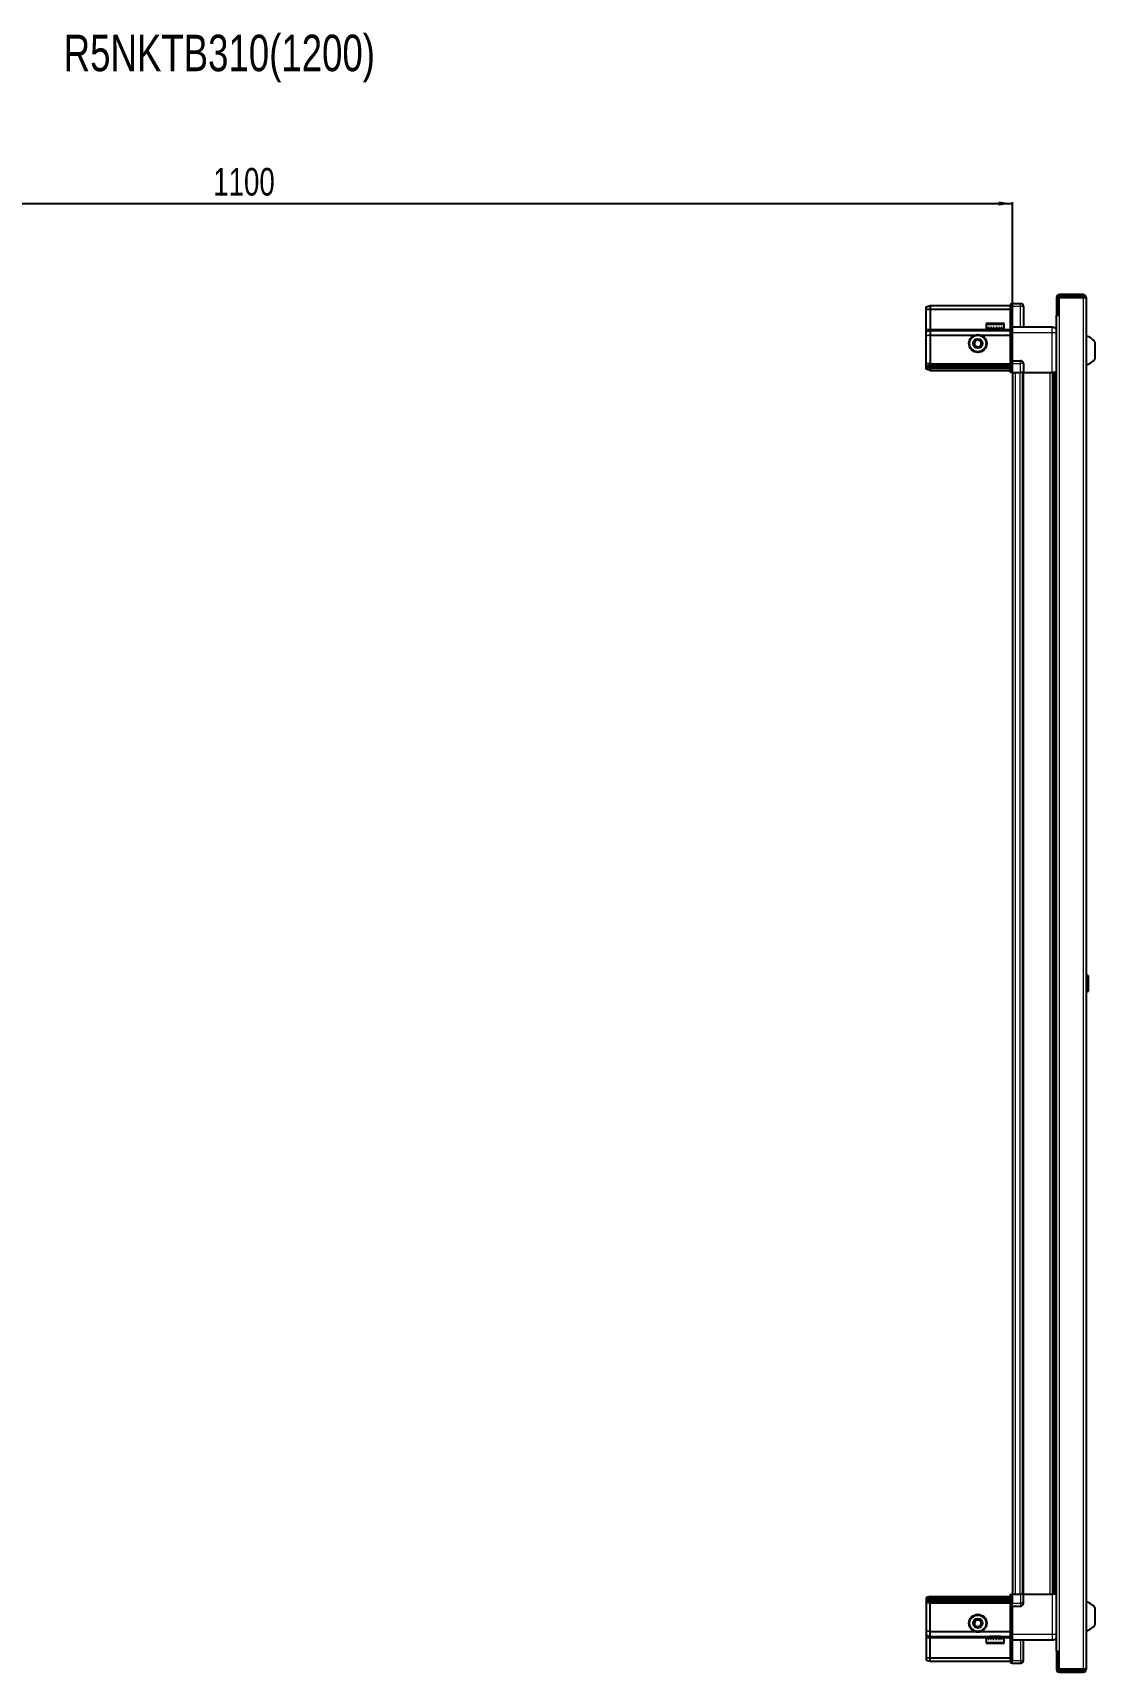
# Model space of a CAD drawing. Header units: millimetres. Extents: x 1770 to 4229, y -676 to 1972.
# Drawn here: x 2886 to 3656, y 783 to 1972 of the extents above; entities that cross this region are included whole.
import ezdxf

# ---------------------------------------------------------------- set-up
doc = ezdxf.new("R2010")
doc.units = ezdxf.units.MM
doc.layers.add('FORMAT', color=7, linetype='Continuous')
doc.styles.add('SLDTEXTSTYLE0', font='TXT', dxfattribs={"width": 0.75})
doc.dimstyles.new('SLDDIMSTYLE0', dxfattribs={"dimtxt": 20, "dimasz": 10, "dimexe": 0, "dimexo": 0.0625, "dimgap": 5, "dimtad": 2, "dimdec": 1, "dimrnd": 1e-09, "dimzin": 12, "dimdsep": 46, "dimtxsty": 'SLDTEXTSTYLE0', "dimsah": 1, "dimcen": 0.09, "dimadec": 0, "dimazin": 3, "dimtfac": 1, "dimtofl": 0, "dimtmove": 0, "dimatfit": 3, "dimfxl": 0, "dimfrac": 2, "dimtolj": 1, "dimtzin": 12, "dimarcsym": 0})

# ---------------------------------------------------------------- blocks, each defined once
blk = doc.blocks.new('_D_5')
at = {"layer": 'FORMAT'}
for p, q in [((2495.9, 1725.6), (2495.9, 1849.1)), ((2495.9, 1848.1), (3595.9, 1848.1)), ((3595.9, 1725.6), (3595.9, 1849.1))]:
    blk.add_line(p, q, dxfattribs=at)
for points in [[(2495.9, 1848.1), (2505.9, 1846.6), (2505.9, 1849.6)], [(3595.9, 1848.1), (3585.9, 1849.6), (3585.9, 1846.6)]]:
    blk.add_solid(points, dxfattribs=at)
at = {"layer": 'FORMAT', "insert": (3016.4, 1873.9), "char_height": 20, "attachment_point": 1, "style": 'SLDTEXTSTYLE0'}
blk.add_mtext('1100', dxfattribs=at)

msp = doc.modelspace()

# ---------------------------------------------------------------- linework, layer by layer
at = {"color": 7, "linetype": 'Continuous', "lineweight": 25}
for p, q in [((3533.27, 1773.29), (3536.27, 1774.09)), ((3533.27, 1771.44), (3533.27, 1773.29)), ((3533.27, 1771.44), (3536.27, 1771.59)), ((3533.27, 1757.09), (3533.27, 1771.44)), ((3536.27, 1774.09), (3536.27, 1771.59)), ((3536.27, 1774.09), (3594.57, 1774.09)), ((3536.27, 1771.59), (3536.27, 1757.09)), ((3536.27, 1771.59), (3594.57, 1771.59)), ((3595.44, 1775.59), (3594.57, 1775.09)), ((3595.44, 1775.59), (3594.57, 1775.09)), ((3594.57, 1775.09), (3594.57, 1773.59)), ((3594.57, 1758.79), (3594.57, 1773.59)), ((3595.77, 1775.59), (3595.44, 1775.59)), ((3595.77, 1775.59), (3595.44, 1775.59)), ((3595.77, 1775.59), (3595.77, 1775.59)), ((3595.77, 1773.59), (3595.77, 1775.59)), ((3595.77, 1775.59), (3601.77, 1775.59)), ((3595.77, 1773.59), (3595.77, 1758.79)), ((3603.77, 1773.59), (3603.77, 1758.59)), ((3627.77, 1779.99), (3627.77, 1767.59)), ((3629.27, 1779.99), (3629.27, 1767.59)), ((3629.77, 1767.09), (3629.77, 1779.99)), ((3629.77, 1779.99), (3647.17, 1779.99)), ((3647.17, 1782.09), (3629.87, 1782.09)), ((3647.17, 1780.59), (3629.87, 1780.59)), ((3647.17, 1780.59), (3647.17, 1782.09)), ((3647.17, 1779.99), (3649.27, 1779.99)), ((3649.27, 1779.99), (3649.27, 785.19)), ((3576.77, 1760.49), (3576.77, 1757.59)), ((3577.57, 1761.29), (3588.97, 1761.29)), ((3589.77, 1757.59), (3589.77, 1760.49)), ((3627.67, 1767.09), (3627.67, 798.09)), ((3627.67, 1767.09), (3629.77, 1767.09)), ((3627.77, 1767.59), (3629.27, 1767.59)), ((3533.27, 1755.29), (3533.27, 1757.09)), ((3533.27, 1755.29), (3536.27, 1756.09)), ((3533.27, 1752.26), (3533.27, 1755.29)), ((3536.27, 1752.59), (3533.27, 1752.26)), ((3533.27, 1732.09), (3533.27, 1752.26)), ((3536.27, 1757.09), (3536.27, 1756.09)), ((3536.27, 1756.09), (3536.27, 1752.59)), ((3536.27, 1756.09), (3594.57, 1756.09)), ((3536.27, 1752.59), (3536.27, 1732.09)), ((3536.27, 1752.59), (3568.27, 1752.59)), ((3573.27, 1752.59), (3594.57, 1752.59)), ((3576.77, 1757.59), (3576.81, 1757.59)), ((3576.93, 1758.09), (3576.81, 1758.09)), ((3576.81, 1758.09), (3576.81, 1757.59)), ((3576.81, 1757.59), (3576.93, 1757.59)), ((3576.93, 1758.09), (3576.93, 1757.59)), ((3576.93, 1757.59), (3577.34, 1757.59)), ((3577.68, 1758.09), (3577.34, 1758.09)), ((3577.34, 1758.09), (3577.34, 1757.59)), ((3577.34, 1757.59), (3577.68, 1757.59)), ((3577.68, 1758.09), (3577.68, 1757.59)), ((3577.68, 1757.59), (3578.45, 1757.59)), ((3578.97, 1758.09), (3578.45, 1758.09)), ((3578.45, 1758.09), (3578.45, 1757.59)), ((3578.45, 1757.59), (3578.97, 1757.59)), ((3578.87, 1757.59), (3578.87, 1757.49)), ((3578.87, 1757.49), (3587.67, 1757.49)), ((3578.97, 1758.09), (3578.97, 1757.59)), ((3578.97, 1757.59), (3580.03, 1757.59)), ((3579.27, 1757.09), (3579.96, 1756.61)), ((3579.27, 1757.09), (3587.27, 1757.09)), ((3579.96, 1756.61), (3579.27, 1756.13)), ((3579.27, 1756.13), (3579.27, 1756.09)), ((3579.27, 1756.13), (3587.27, 1756.13)), ((3579.96, 1756.61), (3586.58, 1756.61)), ((3580.69, 1758.09), (3580.03, 1758.09)), ((3580.03, 1758.09), (3580.03, 1757.59)), ((3580.03, 1757.59), (3580.69, 1757.59)), ((3580.69, 1758.09), (3580.69, 1757.59)), ((3580.69, 1757.59), (3581.93, 1757.59)), ((3582.66, 1758.09), (3581.93, 1758.09)), ((3581.93, 1758.09), (3581.93, 1757.59)), ((3581.93, 1757.59), (3582.36, 1757.59)), ((3582.36, 1758.09), (3582.36, 1757.59)), ((3582.66, 1758.09), (3582.66, 1757.59)), ((3582.66, 1757.59), (3583.96, 1757.59)), ((3584.69, 1758.09), (3583.96, 1758.09)), ((3583.96, 1758.09), (3583.96, 1757.59)), ((3584.23, 1758.09), (3584.23, 1757.59)), ((3584.23, 1757.59), (3584.69, 1757.59)), ((3584.69, 1758.09), (3584.69, 1757.59)), ((3584.69, 1757.59), (3585.93, 1757.59)), ((3586.58, 1758.09), (3585.93, 1758.09)), ((3585.93, 1758.09), (3585.93, 1757.59)), ((3585.93, 1757.59), (3586.58, 1757.59)), ((3586.58, 1758.09), (3586.58, 1757.59)), ((3586.58, 1757.59), (3587.63, 1757.59)), ((3586.58, 1756.61), (3587.27, 1757.09)), ((3587.27, 1756.13), (3586.58, 1756.61)), ((3587.27, 1756.09), (3587.27, 1756.13)), ((3588.15, 1758.09), (3587.63, 1758.09)), ((3587.63, 1758.09), (3587.63, 1757.59)), ((3587.63, 1757.59), (3588.15, 1757.59)), ((3587.67, 1757.49), (3587.67, 1757.59)), ((3588.15, 1758.09), (3588.15, 1757.59)), ((3588.15, 1757.59), (3588.91, 1757.59)), ((3589.24, 1758.09), (3588.91, 1758.09)), ((3588.91, 1758.09), (3588.91, 1757.59)), ((3588.91, 1757.59), (3589.24, 1757.59)), ((3589.24, 1758.09), (3589.24, 1757.59)), ((3589.24, 1757.59), (3589.63, 1757.59)), ((3589.74, 1758.09), (3589.63, 1758.09)), ((3589.63, 1758.09), (3589.63, 1757.59)), ((3589.63, 1757.59), (3589.74, 1757.59)), ((3589.74, 1758.09), (3589.74, 1757.59)), ((3589.74, 1757.59), (3589.77, 1757.59)), ((3594.57, 1758.59), (3594.57, 1758.79)), ((3595.77, 1758.59), (3594.57, 1758.59)), ((3594.57, 1754.59), (3594.57, 1758.59)), ((3594.57, 1734.29), (3594.57, 1754.59)), ((3595.77, 1758.79), (3595.77, 1758.59)), ((3595.77, 1758.59), (3595.77, 1754.59)), ((3595.77, 1758.59), (3624.77, 1758.59)), ((3595.77, 1754.59), (3595.77, 1734.29)), ((3655.87, 1735.59), (3655.87, 1747.59)), ((3533.27, 1730.29), (3533.27, 1732.09)), ((3536.27, 1731.09), (3533.27, 1730.29)), ((3533.27, 1729.55), (3533.27, 1730.29)), ((3536.27, 1730.09), (3533.27, 1729.55)), ((3533.27, 1729.05), (3533.27, 1729.55)), ((3536.27, 1728.59), (3533.27, 1729.05)), ((3533.27, 1727.9), (3533.27, 1729.05)), ((3536.27, 1727.09), (3533.27, 1727.9)), ((3536.27, 1732.09), (3536.27, 1731.09)), ((3536.27, 1731.09), (3536.27, 1730.09)), ((3536.27, 1731.09), (3594.57, 1731.09)), ((3536.27, 1730.09), (3594.57, 1730.09)), ((3536.27, 1730.09), (3536.27, 1728.59)), ((3536.27, 1728.59), (3594.57, 1728.59)), ((3536.27, 1728.59), (3536.27, 1727.09)), ((3536.27, 1727.09), (3594.57, 1727.09)), ((3594.57, 1734.09), (3594.57, 1734.29)), ((3595.77, 1734.09), (3594.57, 1734.09)), ((3594.57, 1734.09), (3594.57, 1733.42)), ((3594.57, 1725.59), (3594.57, 1733.42)), ((3595.44, 1725.59), (3594.57, 1725.59)), ((3595.44, 1732.09), (3595.44, 1725.59)), ((3595.77, 1725.59), (3595.44, 1725.59)), ((3595.77, 1734.29), (3595.77, 1734.09)), ((3595.77, 1732.09), (3595.77, 1734.09)), ((3595.77, 1732.09), (3595.77, 1734.09)), ((3595.77, 1734.09), (3601.77, 1734.09)), ((3595.77, 1732.09), (3595.77, 1725.59)), ((3595.77, 1725.59), (3601.77, 1725.59)), ((3595.92, 1725.59), (3595.92, 839.59)), ((3603.77, 1725.59), (3601.77, 1725.59)), ((3603.12, 1725.59), (3603.12, 839.59)), ((3603.77, 1732.09), (3603.77, 1725.59)), ((3603.77, 1725.59), (3624.77, 1725.59)), ((3625.79, 839.59), (3625.79, 1725.59)), ((3625.83, 839.59), (3625.83, 1725.59)), ((3627.62, 1725.59), (3627.62, 839.59)), ((3650.25, 1288.38), (3649.27, 1287.39)), ((3650.77, 1288.38), (3650.25, 1288.38)), ((3650.25, 1288.38), (3650.25, 1276.81)), ((3650.77, 1288.38), (3650.77, 1276.81)), ((3649.27, 1277.79), (3650.25, 1276.81)), ((3650.25, 1276.81), (3650.77, 1276.81)), ((3536.27, 838.09), (3533.27, 837.29)), ((3533.27, 837.29), (3533.27, 836.14)), ((3536.27, 836.59), (3533.27, 836.14)), ((3533.27, 836.14), (3533.27, 835.64)), ((3536.27, 835.09), (3533.27, 835.64)), ((3533.27, 835.64), (3533.27, 834.9)), ((3536.27, 834.09), (3533.27, 834.9)), ((3533.27, 834.9), (3533.27, 833.09)), ((3533.27, 833.09), (3533.27, 812.93)), ((3536.27, 836.59), (3536.27, 838.09)), ((3536.27, 838.09), (3594.57, 838.09)), ((3536.27, 835.09), (3536.27, 836.59)), ((3536.27, 836.59), (3594.57, 836.59)), ((3536.27, 835.09), (3594.57, 835.09)), ((3536.27, 834.09), (3536.27, 835.09)), ((3536.27, 834.09), (3594.57, 834.09)), ((3536.27, 833.09), (3536.27, 834.09)), ((3536.27, 812.59), (3536.27, 833.09)), ((3594.57, 831.77), (3594.57, 839.59)), ((3594.57, 839.59), (3595.44, 839.59)), ((3595.44, 839.59), (3595.44, 839.59)), ((3595.44, 839.59), (3595.44, 833.09)), ((3595.77, 839.59), (3595.44, 839.59)), ((3595.77, 839.59), (3595.77, 833.09)), ((3595.77, 839.59), (3595.77, 839.59)), ((3595.77, 839.59), (3601.77, 839.59)), ((3595.77, 839.59), (3595.77, 833.09)), ((3595.77, 831.09), (3595.77, 833.09)), ((3603.77, 839.59), (3601.77, 839.59)), ((3603.77, 833.09), (3603.77, 839.59)), ((3603.77, 839.59), (3624.77, 839.59)), ((3594.57, 831.77), (3594.57, 831.09)), ((3595.77, 831.09), (3594.57, 831.09)), ((3594.57, 830.89), (3594.57, 831.09)), ((3594.57, 810.59), (3594.57, 830.89)), ((3595.77, 831.09), (3595.77, 830.89)), ((3595.77, 831.09), (3601.77, 831.09)), ((3595.77, 830.89), (3595.77, 810.59)), ((3655.87, 817.59), (3655.87, 829.59)), ((3536.27, 812.59), (3533.27, 812.93)), ((3533.27, 812.93), (3533.27, 809.9)), ((3533.27, 809.9), (3536.27, 809.09)), ((3533.27, 809.9), (3533.27, 808.09)), ((3536.27, 812.59), (3568.27, 812.59)), ((3536.27, 809.09), (3536.27, 812.59)), ((3536.27, 809.09), (3594.57, 809.09)), ((3536.27, 808.09), (3536.27, 809.09)), ((3573.27, 812.59), (3594.57, 812.59)), ((3579.27, 809.09), (3579.27, 809.06)), ((3579.27, 809.06), (3579.96, 808.58)), ((3587.27, 809.06), (3579.27, 809.06)), ((3579.96, 808.58), (3579.27, 808.09)), ((3586.58, 808.58), (3579.96, 808.58)), ((3586.58, 808.58), (3587.27, 809.06)), ((3587.27, 808.09), (3586.58, 808.58)), ((3587.27, 809.06), (3587.27, 809.09)), ((3594.57, 806.59), (3594.57, 810.59)), ((3595.77, 810.59), (3595.77, 806.59)), ((3533.27, 808.09), (3533.27, 793.75)), ((3536.27, 793.59), (3536.27, 808.09)), ((3576.77, 807.59), (3576.77, 804.69)), ((3576.79, 807.59), (3576.77, 807.59)), ((3576.79, 807.09), (3576.79, 807.59)), ((3576.89, 807.59), (3576.79, 807.59)), ((3576.79, 807.09), (3576.89, 807.09)), ((3576.89, 807.09), (3576.89, 807.59)), ((3577.26, 807.59), (3576.89, 807.59)), ((3577.26, 807.09), (3577.26, 807.59)), ((3577.58, 807.59), (3577.26, 807.59)), ((3577.26, 807.09), (3577.58, 807.09)), ((3588.97, 803.89), (3577.57, 803.89)), ((3577.58, 807.09), (3577.58, 807.59)), ((3578.32, 807.59), (3577.58, 807.59)), ((3578.32, 807.09), (3578.32, 807.59)), ((3578.83, 807.59), (3578.32, 807.59)), ((3578.32, 807.09), (3578.83, 807.09)), ((3578.83, 807.09), (3578.83, 807.59)), ((3579.86, 807.59), (3578.83, 807.59)), ((3578.87, 807.69), (3578.87, 807.59)), ((3587.67, 807.69), (3578.87, 807.69)), ((3587.27, 808.09), (3579.27, 808.09)), ((3579.86, 807.09), (3579.86, 807.59)), ((3580.51, 807.59), (3579.86, 807.59)), ((3579.86, 807.09), (3580.51, 807.09)), ((3580.51, 807.09), (3580.51, 807.59)), ((3581.74, 807.59), (3580.51, 807.59)), ((3581.74, 807.09), (3581.74, 807.59)), ((3582.23, 807.59), (3581.74, 807.59)), ((3581.74, 807.09), (3582.46, 807.09)), ((3582.23, 807.09), (3582.23, 807.59)), ((3582.46, 807.09), (3582.46, 807.59)), ((3583.76, 807.59), (3582.46, 807.59)), ((3583.76, 807.09), (3583.76, 807.59)), ((3583.76, 807.09), (3584.49, 807.09)), ((3584.1, 807.09), (3584.1, 807.59)), ((3584.49, 807.59), (3584.1, 807.59)), ((3584.49, 807.09), (3584.49, 807.59)), ((3585.74, 807.59), (3584.49, 807.59)), ((3585.74, 807.09), (3585.74, 807.59)), ((3586.41, 807.59), (3585.74, 807.59)), ((3585.74, 807.09), (3586.41, 807.09)), ((3586.41, 807.09), (3586.41, 807.59)), ((3587.48, 807.59), (3586.41, 807.59)), ((3587.48, 807.09), (3587.48, 807.59)), ((3588.01, 807.59), (3587.48, 807.59)), ((3587.48, 807.09), (3588.01, 807.09)), ((3587.67, 807.59), (3587.67, 807.69)), ((3588.01, 807.09), (3588.01, 807.59)), ((3588.8, 807.59), (3588.01, 807.59)), ((3588.8, 807.09), (3588.8, 807.59)), ((3589.15, 807.59), (3588.8, 807.59)), ((3588.8, 807.09), (3589.15, 807.09)), ((3589.15, 807.09), (3589.15, 807.59)), ((3589.59, 807.59), (3589.15, 807.59)), ((3589.59, 807.09), (3589.59, 807.59)), ((3589.72, 807.59), (3589.59, 807.59)), ((3589.59, 807.09), (3589.72, 807.09)), ((3589.72, 807.09), (3589.72, 807.59)), ((3589.77, 807.59), (3589.72, 807.59)), ((3589.77, 804.69), (3589.77, 807.59)), ((3595.77, 806.59), (3594.57, 806.59)), ((3594.57, 806.39), (3594.57, 806.59)), ((3594.57, 791.59), (3594.57, 806.39)), ((3595.77, 806.59), (3595.77, 806.39)), ((3595.77, 806.59), (3624.77, 806.59)), ((3595.77, 806.39), (3595.77, 791.59)), ((3595.77, 806.39), (3595.77, 791.59)), ((3603.77, 791.59), (3603.77, 806.59)), ((3629.77, 798.09), (3627.67, 798.09)), ((3627.77, 797.59), (3627.77, 785.19)), ((3627.77, 797.59), (3629.27, 797.59)), ((3629.27, 797.59), (3629.27, 785.19)), ((3629.77, 785.19), (3629.77, 798.09)), ((3533.27, 793.75), (3536.27, 793.59)), ((3533.27, 793.75), (3533.27, 791.9)), ((3533.27, 791.9), (3536.27, 791.09)), ((3536.27, 793.59), (3594.57, 793.59)), ((3536.27, 791.09), (3536.27, 793.59)), ((3536.27, 791.09), (3594.57, 791.09)), ((3594.57, 791.59), (3594.57, 790.09)), ((3594.57, 790.09), (3595.44, 789.59)), ((3595.77, 789.59), (3595.44, 789.59)), ((3595.77, 789.59), (3595.77, 791.59)), ((3595.77, 789.59), (3601.77, 789.59)), ((3647.17, 785.19), (3629.77, 785.19)), ((3649.27, 785.19), (3647.17, 785.19)), ((3629.87, 784.59), (3647.17, 784.59)), ((3629.87, 783.09), (3647.17, 783.09)), ((3647.17, 784.59), (3647.17, 783.09))]:
    msp.add_line(p, q, dxfattribs=at)
at = {"color": 8, "linetype": 'Continuous', "lineweight": 18}
for p, q in [((3595.77, 1773.59), (3594.57, 1773.59)), ((3595.77, 1773.59), (3601.77, 1773.59)), ((3601.77, 1773.59), (3601.77, 1775.59)), ((3601.77, 1758.59), (3601.77, 1773.59)), ((3601.77, 1773.59), (3603.77, 1773.59)), ((3629.27, 1779.99), (3627.77, 1779.99)), ((3629.87, 1780.59), (3629.87, 1782.09)), ((3647.17, 1779.99), (3647.17, 785.19)), ((3576.77, 1760.49), (3589.77, 1760.49)), ((3629.77, 1767.09), (3629.77, 798.09)), ((3533.27, 1757.09), (3536.27, 1757.09)), ((3536.27, 1757.09), (3579.27, 1757.09)), ((3587.27, 1757.09), (3594.57, 1757.09)), ((3594.57, 1758.79), (3595.77, 1758.79)), ((3595.77, 1754.59), (3594.57, 1754.59)), ((3595.77, 1754.59), (3624.77, 1754.59)), ((3624.77, 1725.59), (3624.77, 1754.59)), ((3536.27, 1732.09), (3533.27, 1732.09)), ((3536.27, 1732.09), (3594.57, 1732.09)), ((3594.57, 1734.29), (3595.77, 1734.29)), ((3595.77, 1732.09), (3595.44, 1732.09)), ((3595.77, 1732.09), (3601.77, 1732.09)), ((3597.92, 1725.59), (3597.92, 839.59)), ((3601.12, 1725.59), (3601.12, 839.59)), ((3601.77, 1732.09), (3601.77, 1734.09)), ((3601.77, 1725.59), (3601.77, 1732.09)), ((3603.77, 1732.09), (3601.77, 1732.09)), ((3603.77, 1725.59), (3603.77, 839.59)), ((3623.17, 839.59), (3623.17, 1725.59)), ((3624.59, 1725.59), (3624.59, 839.59)), ((3627.03, 839.59), (3627.03, 1725.59)), ((3536.27, 833.09), (3533.27, 833.09)), ((3536.27, 833.09), (3594.57, 833.09)), ((3595.77, 839.59), (3595.44, 839.59)), ((3595.77, 833.09), (3595.44, 833.09)), ((3595.77, 833.09), (3601.77, 833.09)), ((3601.77, 839.59), (3601.77, 833.09)), ((3603.77, 833.09), (3601.77, 833.09)), ((3601.77, 833.09), (3601.77, 831.09)), ((3624.77, 839.59), (3624.77, 810.59)), ((3595.77, 830.89), (3594.57, 830.89)), ((3595.77, 810.59), (3594.57, 810.59)), ((3595.77, 810.59), (3624.77, 810.59)), ((3533.27, 808.09), (3536.27, 808.09)), ((3536.27, 808.09), (3579.27, 808.09)), ((3589.77, 804.69), (3576.77, 804.69)), ((3587.27, 808.09), (3594.57, 808.09)), ((3595.77, 806.39), (3594.57, 806.39)), ((3601.77, 806.59), (3601.77, 791.59)), ((3595.77, 791.59), (3594.57, 791.59)), ((3595.77, 791.59), (3601.77, 791.59)), ((3601.77, 791.59), (3603.77, 791.59)), ((3601.77, 791.59), (3601.77, 789.59)), ((3629.27, 785.19), (3627.77, 785.19)), ((3629.87, 784.59), (3629.87, 783.09))]:
    msp.add_line(p, q, dxfattribs=at)
at = {"color": 7, "linetype": 'Continuous', "lineweight": 25}
for centre, radius in [((3570.77, 1746.59), 6.5), ((3570.77, 1746.59), 3.46), ((3570.77, 818.59), 6.5), ((3570.77, 818.59), 3.46)]:
    msp.add_circle(centre, radius, dxfattribs=at)
at = {"color": 8, "linetype": 'Continuous', "lineweight": 18}
for centre in [(3570.77, 1746.59), (3570.77, 818.59)]:
    msp.add_circle(centre, 5.7, dxfattribs=at)
at = {"color": 7, "linetype": 'Continuous', "lineweight": 25}
for centre, radius, start, end in [((3601.77, 1773.59), 2, 360, 90), ((3629.87, 1779.99), 2.1, 90, 180), ((3629.87, 1779.99), 0.6, 90, 180), ((3647.17, 1779.99), 2.1, 360, 90), ((3647.17, 1779.99), 0.6, 360, 90), ((3577.57, 1760.49), 0.8, 90, 180), ((3588.97, 1760.49), 0.8, 0, 90), ((3570.77, 1746.59), 2.5, 120.74103, 180.74103), ((3570.77, 1746.59), 2.5, 60.74103, 120.74103), ((3570.77, 1746.59), 2.5, 0.74103, 60.74103), ((3578.87, 1757.09), 0.4, 0, 90), ((3587.67, 1757.09), 0.4, 90, 180), ((3646.25, 1740.57), 11.91, 36.1266, 75.29965), ((3570.77, 1746.59), 2.5, 180.74103, 240.74103), ((3570.77, 1746.59), 2.5, 240.74103, 300.74103), ((3570.77, 1746.59), 2.5, 300.74103, 0.74103), ((3601.77, 1732.09), 2, 0, 90), ((3646.25, 1742.62), 11.91, 284.70035, 323.8734), ((3601.77, 833.09), 2, 270, 0), ((3646.25, 822.57), 11.91, 36.1266, 75.29965), ((3570.77, 818.59), 2.5, 95.91157, 155.91157), ((3570.77, 818.59), 2.5, 35.91157, 95.91157), ((3570.77, 818.59), 2.5, 155.91157, 215.91157), ((3570.77, 818.59), 2.5, 215.91157, 275.91157), ((3570.77, 818.59), 2.5, 275.91157, 335.91157), ((3570.77, 818.59), 2.5, 335.91157, 35.91157), ((3646.25, 824.62), 11.91, 284.70035, 323.8734), ((3577.57, 804.69), 0.8, 180, 270), ((3578.87, 808.09), 0.4, 270, 360), ((3587.67, 808.09), 0.4, 180, 270), ((3588.97, 804.69), 0.8, 270, 360), ((3601.77, 791.59), 2, 270, 0), ((3629.87, 785.19), 2.1, 180, 270), ((3629.87, 785.19), 0.6, 180, 270), ((3647.17, 785.19), 2.1, 270, 0), ((3647.17, 785.19), 0.6, 270, 0)]:
    msp.add_arc(centre, radius, start, end, dxfattribs=at)
for centre, start_param, end_param in [((3591.97, 1732.09), 0, 0.7227342), ((3591.97, 833.09), 5.5604511, 6.2831853)]:
    msp.add_ellipse(centre, major_axis=(3.46, 0), ratio=0.5773503, start_param=start_param, end_param=end_param, dxfattribs=at)
for points, knots in [([(3568.25, 1748), (3568.69, 1748.27), (3569.52, 1748.76), (3570.35, 1749.25), (3570.73, 1749.48)], [0, 0, 0, 0, 0.5346859, 1, 1, 1, 1]), ([(3568.29, 1745.12), (3568.29, 1745.24), (3568.28, 1745.84), (3568.27, 1746.84), (3568.26, 1747.66), (3568.25, 1748)], [0, 0, 0, 0, 0.1331247, 0.6370994, 1, 1, 1, 1]), ([(3570.73, 1749.48), (3571.18, 1749.23), (3572.02, 1748.76), (3572.86, 1748.29), (3573.25, 1748.07)], [0, 0, 0, 0, 0.5346859, 1, 1, 1, 1]), ([(3573.25, 1748.07), (3573.26, 1747.72), (3573.27, 1746.9), (3573.28, 1745.91), (3573.29, 1745.31), (3573.29, 1745.18)], [0, 0, 0, 0, 0.3629006, 0.8668753, 1, 1, 1, 1]), ([(3624.77, 1758.59), (3625.21, 1758.55), (3625.89, 1758.48), (3626.7, 1758.04), (3627.26, 1757.6), (3627.53, 1757.23), (3627.67, 1757.05)], [0, 0, 0, 0, 0.3842982, 0.5911726, 0.8024372, 1, 1, 1, 1]), ([(3570.81, 1743.71), (3570.36, 1743.96), (3569.52, 1744.43), (3568.68, 1744.9), (3568.29, 1745.12)], [0, 0, 0, 0, 0.5346859, 1, 1, 1, 1]), ([(3573.29, 1745.18), (3572.84, 1744.92), (3572.02, 1744.43), (3571.19, 1743.94), (3570.81, 1743.71)], [0, 0, 0, 0, 0.5346859, 1, 1, 1, 1]), ([(3627.62, 1725.59), (3627.58, 1725.59), (3627.36, 1725.59), (3626.64, 1725.59), (3625.68, 1725.59), (3625.03, 1725.59), (3624.77, 1725.59)], [0, 0, 0, 0, 0.07170733, 0.42097906, 0.77025079, 1, 1, 1, 1]), ([(3627.62, 839.59), (3627.58, 839.59), (3627.36, 839.59), (3626.64, 839.59), (3625.68, 839.59), (3625.03, 839.59), (3624.77, 839.59)], [0, 0, 0, 0, 0.0717073, 0.4209791, 0.7702508, 1, 1, 1, 1]), ([(3567.9, 818.3), (3568.11, 818.77), (3568.5, 819.65), (3568.89, 820.52), (3569.08, 820.93)], [0, 0, 0, 0, 0.5346859, 1, 1, 1, 1]), ([(3569.08, 820.93), (3569.42, 820.97), (3570.24, 821.05), (3571.23, 821.15), (3571.82, 821.22), (3571.95, 821.23)], [0, 0, 0, 0, 0.3629006, 0.8668753, 1, 1, 1, 1]), ([(3571.95, 821.23), (3572.25, 820.81), (3572.82, 820.03), (3573.38, 819.25), (3573.64, 818.89)], [0, 0, 0, 0, 0.53468586, 1, 1, 1, 1]), ([(3569.59, 815.96), (3569.29, 816.38), (3568.72, 817.16), (3568.16, 817.93), (3567.9, 818.3)], [0, 0, 0, 0, 0.5346859, 1, 1, 1, 1]), ([(3572.46, 816.26), (3572.34, 816.24), (3571.74, 816.18), (3570.75, 816.08), (3569.93, 815.99), (3569.59, 815.96)], [0, 0, 0, 0, 0.1331247, 0.6370994, 1, 1, 1, 1]), ([(3573.64, 818.89), (3573.43, 818.42), (3573.04, 817.54), (3572.64, 816.66), (3572.46, 816.26)], [0, 0, 0, 0, 0.5346859, 1, 1, 1, 1]), ([(3624.77, 806.59), (3625.21, 806.64), (3625.89, 806.71), (3626.7, 807.15), (3627.26, 807.59), (3627.53, 807.96), (3627.67, 808.14)], [0, 0, 0, 0, 0.3842982, 0.5911726, 0.8024372, 1, 1, 1, 1])]:
    msp.add_open_spline(points, degree=3, knots=knots, dxfattribs=at)
at = {"color": 8, "linetype": 'Continuous', "lineweight": 18}
for points in [[(3624.77, 1754.59), (3624.77, 1755.12), (3624.77, 1756.17), (3624.77, 1757.49), (3624.77, 1758.41), (3624.77, 1758.53), (3624.77, 1758.59)], [(3624.77, 810.59), (3624.77, 810.07), (3624.77, 809.02), (3624.77, 807.7), (3624.77, 806.77), (3624.77, 806.65), (3624.77, 806.59)]]:
    msp.add_open_spline(points, degree=3, dxfattribs=at)
for points in [[(3624.77, 1754.59), (3625.21, 1754.59), (3625.89, 1754.59), (3626.7, 1754.59), (3627.26, 1754.59), (3627.53, 1754.59), (3627.67, 1754.59)], [(3624.77, 810.59), (3625.21, 810.59), (3625.89, 810.59), (3626.7, 810.59), (3627.26, 810.59), (3627.53, 810.59), (3627.67, 810.59)]]:
    msp.add_open_spline(points, degree=3, knots=[0, 0, 0, 0, 0.3842982, 0.5911726, 0.8024372, 1, 1, 1, 1], dxfattribs=at)

# ---------------------------------------------------------------- texts
at = {"layer": 'FORMAT', "insert": (2908.01, 1970.5), "char_height": 26.4583, "attachment_point": 1, "style": 'SLDTEXTSTYLE0'}
msp.add_mtext('R5NKTB310(1200)', dxfattribs=at)

# ---------------------------------------------------------------- dimensions: what is measured, and where the dimension line sits
at = {"layer": 'FORMAT'}
dim = msp.add_linear_dim(base=(3595.92, 1848.09), p1=(2495.92, 1725.59), p2=(3595.92, 1725.59), angle=0, dimstyle='SLDDIMSTYLE0', dxfattribs=at)
dim.commit()
dim.dimension.update_dxf_attribs({"geometry": '_D_5', "text_midpoint": (3045.92, 1848.09), "dimtype": 160})

doc.saveas('drawing.dxf')
